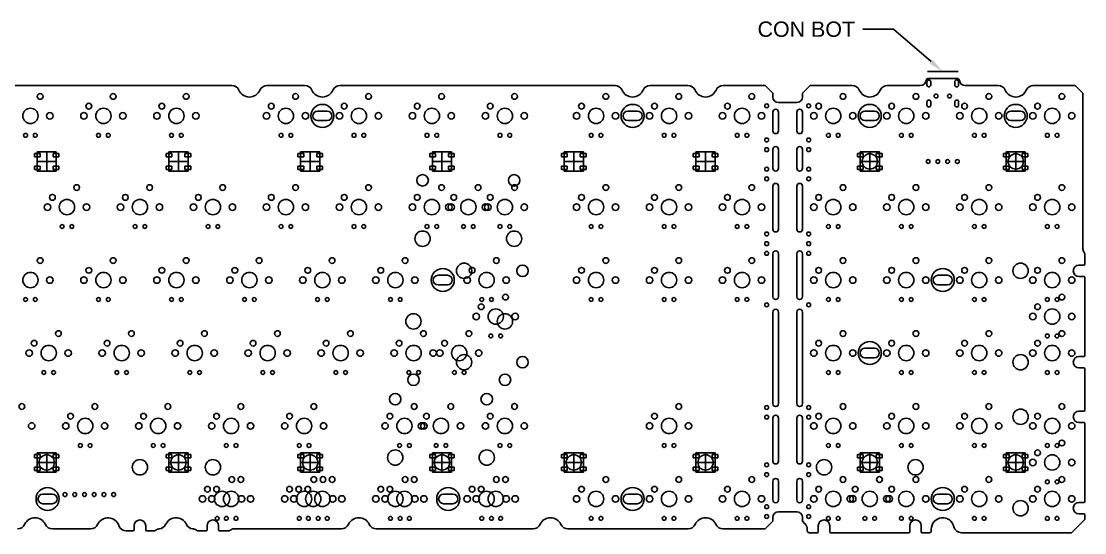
# Model space of a CAD drawing. Header units: millimetres. Extents: x 445 to 1009, y 412 to 714.
# Drawn here: x 731.4 to 1009, y 412.1 to 545.6 of the extents above; entities that cross this region are included whole.
import ezdxf
from ezdxf import colors
from ezdxf.entities.mleader import LeaderData, LeaderLine
from ezdxf.math import Vec2, Vec3

# ---------------------------------------------------------------- set-up
doc = ezdxf.new("R2010")
doc.units = ezdxf.units.MM
doc.layers.add('b87ex', color=220, linetype='Continuous')
doc.styles.get("Standard").update_dxf_attribs({"font": 'arial.ttf'})

msp = doc.modelspace()

# ---------------------------------------------------------------- linework, layer by layer
at = {"layer": 'b87ex', "color": 5}
msp.add_line((967.94, 532.5), (975.94, 532.5), dxfattribs=at)
at = {"layer": 'b87ex'}
for p, q in [((968.07, 530.65), (975.8, 530.65)), ((700.3, 528.85), (786.38, 528.85)), ((795.55, 528.85), (805.43, 528.85)), ((814.6, 528.85), (886.39, 528.85)), ((895.56, 528.85), (905.44, 528.85)), ((914.61, 528.85), (925.58, 528.85)), ((925.58, 528.85), (927.58, 526.85)), ((937.34, 528.85), (935.34, 526.85)), ((937.34, 528.85), (948.31, 528.85)), ((957.47, 528.85), (966.08, 528.85)), ((986.41, 528.85), (977.79, 528.85)), ((1006.54, 528.85), (995.57, 528.85)), ((1006.54, 528.85), (1008.54, 526.85)), ((927.58, 526.85), (927.58, 525.85)), ((935.34, 526.85), (935.34, 525.85)), ((1008.54, 526.85), (1008.54, 486.2)), ((929.07, 524.39), (933.84, 524.39)), ((734.85, 511.12), (734.85, 510.22)), ((734.85, 511.12), (736.35, 511.12)), ((735.55, 511.52), (740.55, 511.52)), ((735.55, 506.52), (735.55, 511.52)), ((736.35, 511.12), (736.35, 510.22)), ((738.05, 511.52), (738.05, 506.52)), ((739.75, 511.12), (739.75, 510.22)), ((739.75, 511.12), (741.25, 511.12)), ((740.55, 511.52), (740.55, 506.52)), ((741.25, 511.12), (741.25, 510.22)), ((769.24, 511.12), (769.24, 510.22)), ((769.24, 511.12), (770.74, 511.12)), ((769.94, 511.52), (774.94, 511.52)), ((769.94, 506.52), (769.94, 511.52)), ((770.74, 511.12), (770.74, 510.22)), ((772.44, 511.52), (772.44, 506.52)), ((774.14, 511.12), (774.14, 510.22)), ((774.14, 511.12), (775.64, 511.12)), ((774.94, 511.52), (774.94, 506.52)), ((775.64, 511.12), (775.64, 510.22)), ((803.64, 511.12), (803.64, 510.22)), ((803.64, 511.12), (805.14, 511.12)), ((804.34, 511.52), (809.34, 511.52)), ((804.34, 506.52), (804.34, 511.52)), ((805.14, 511.12), (805.14, 510.22)), ((806.84, 511.52), (806.84, 506.52)), ((808.54, 511.12), (808.54, 510.22)), ((808.54, 511.12), (810.04, 511.12)), ((809.34, 511.52), (809.34, 506.52)), ((810.04, 511.12), (810.04, 510.22)), ((838.03, 511.12), (838.03, 510.22)), ((838.03, 511.12), (839.53, 511.12)), ((838.73, 511.52), (843.73, 511.52)), ((838.73, 506.52), (838.73, 511.52)), ((839.53, 511.12), (839.53, 510.22)), ((841.23, 511.52), (841.23, 506.52)), ((842.93, 511.12), (842.93, 510.22)), ((842.93, 511.12), (844.43, 511.12)), ((843.73, 511.52), (843.73, 506.52)), ((844.43, 511.12), (844.43, 510.22)), ((872.43, 511.12), (872.43, 510.22)), ((872.43, 511.12), (873.93, 511.12)), ((873.13, 511.52), (878.13, 511.52)), ((873.13, 506.52), (873.13, 511.52)), ((873.93, 511.12), (873.93, 510.22)), ((875.63, 511.52), (875.63, 506.52)), ((877.33, 511.12), (877.33, 510.22)), ((877.33, 511.12), (878.83, 511.12)), ((878.13, 511.52), (878.13, 506.52)), ((878.83, 511.12), (878.83, 510.22)), ((906.83, 511.12), (906.83, 510.22)), ((906.83, 511.12), (908.33, 511.12)), ((907.53, 511.52), (912.53, 511.52)), ((907.53, 506.52), (907.53, 511.52)), ((908.33, 511.12), (908.33, 510.22)), ((910.03, 511.52), (910.03, 506.52)), ((911.73, 511.12), (911.73, 510.22)), ((911.73, 511.12), (913.23, 511.12)), ((912.53, 511.52), (912.53, 506.52)), ((913.23, 511.12), (913.23, 510.22)), ((949.69, 511.12), (949.69, 510.22)), ((949.69, 511.12), (951.19, 511.12)), ((950.39, 511.52), (955.39, 511.52)), ((950.39, 506.52), (950.39, 511.52)), ((951.19, 511.12), (951.19, 510.22)), ((952.89, 511.52), (952.89, 506.52)), ((954.59, 511.12), (954.59, 510.22)), ((954.59, 511.12), (956.09, 511.12)), ((955.39, 511.52), (955.39, 506.52)), ((956.09, 511.12), (956.09, 510.22)), ((987.79, 511.12), (987.79, 510.22)), ((987.79, 511.12), (989.29, 511.12)), ((988.49, 511.52), (993.49, 511.52)), ((988.49, 506.52), (988.49, 511.52)), ((989.29, 511.12), (989.29, 510.22)), ((990.99, 511.52), (990.99, 506.52)), ((992.69, 511.12), (992.69, 510.22)), ((992.69, 511.12), (994.19, 511.12)), ((993.49, 511.52), (993.49, 506.52)), ((994.19, 511.12), (994.19, 510.22)), ((734.85, 510.22), (736.35, 510.22)), ((735.55, 509.02), (740.55, 509.02)), ((739.75, 510.22), (741.25, 510.22)), ((769.24, 510.22), (770.74, 510.22)), ((769.94, 509.02), (774.94, 509.02)), ((774.14, 510.22), (775.64, 510.22)), ((803.64, 510.22), (805.14, 510.22)), ((804.34, 509.02), (809.34, 509.02)), ((808.54, 510.22), (810.04, 510.22)), ((838.03, 510.22), (839.53, 510.22)), ((838.73, 509.02), (843.73, 509.02)), ((842.93, 510.22), (844.43, 510.22)), ((872.43, 510.22), (873.93, 510.22)), ((873.13, 509.02), (878.13, 509.02)), ((877.33, 510.22), (878.83, 510.22)), ((906.83, 510.22), (908.33, 510.22)), ((907.53, 509.02), (912.53, 509.02)), ((911.73, 510.22), (913.23, 510.22)), ((949.69, 510.22), (951.19, 510.22)), ((950.39, 509.02), (955.39, 509.02)), ((954.59, 510.22), (956.09, 510.22)), ((987.79, 510.22), (989.29, 510.22)), ((988.49, 509.02), (993.49, 509.02)), ((992.69, 510.22), (994.19, 510.22)), ((734.85, 507.82), (734.85, 506.92)), ((734.85, 507.82), (736.35, 507.82)), ((734.85, 506.92), (736.35, 506.92)), ((740.55, 506.52), (735.55, 506.52)), ((736.35, 507.82), (736.35, 506.92)), ((739.75, 507.82), (739.75, 506.92)), ((739.75, 507.82), (741.25, 507.82)), ((739.75, 506.92), (741.25, 506.92)), ((741.25, 507.82), (741.25, 506.92)), ((769.24, 507.82), (769.24, 506.92)), ((769.24, 507.82), (770.74, 507.82)), ((769.24, 506.92), (770.74, 506.92)), ((774.94, 506.52), (769.94, 506.52)), ((770.74, 507.82), (770.74, 506.92)), ((774.14, 507.82), (774.14, 506.92)), ((774.14, 507.82), (775.64, 507.82)), ((774.14, 506.92), (775.64, 506.92)), ((775.64, 507.82), (775.64, 506.92)), ((803.64, 507.82), (803.64, 506.92)), ((803.64, 507.82), (805.14, 507.82)), ((803.64, 506.92), (805.14, 506.92)), ((809.34, 506.52), (804.34, 506.52)), ((805.14, 507.82), (805.14, 506.92)), ((808.54, 507.82), (808.54, 506.92)), ((808.54, 507.82), (810.04, 507.82)), ((808.54, 506.92), (810.04, 506.92)), ((810.04, 507.82), (810.04, 506.92)), ((838.03, 507.82), (838.03, 506.92)), ((838.03, 507.82), (839.53, 507.82)), ((838.03, 506.92), (839.53, 506.92)), ((843.73, 506.52), (838.73, 506.52)), ((839.53, 507.82), (839.53, 506.92)), ((842.93, 507.82), (842.93, 506.92)), ((842.93, 507.82), (844.43, 507.82)), ((842.93, 506.92), (844.43, 506.92)), ((844.43, 507.82), (844.43, 506.92)), ((872.43, 507.82), (872.43, 506.92)), ((872.43, 507.82), (873.93, 507.82)), ((872.43, 506.92), (873.93, 506.92)), ((878.13, 506.52), (873.13, 506.52)), ((873.93, 507.82), (873.93, 506.92)), ((877.33, 507.82), (877.33, 506.92)), ((877.33, 507.82), (878.83, 507.82)), ((877.33, 506.92), (878.83, 506.92)), ((878.83, 507.82), (878.83, 506.92)), ((906.83, 507.82), (906.83, 506.92)), ((906.83, 507.82), (908.33, 507.82)), ((906.83, 506.92), (908.33, 506.92)), ((912.53, 506.52), (907.53, 506.52)), ((908.33, 507.82), (908.33, 506.92)), ((911.73, 507.82), (911.73, 506.92)), ((911.73, 507.82), (913.23, 507.82)), ((911.73, 506.92), (913.23, 506.92)), ((913.23, 507.82), (913.23, 506.92)), ((949.69, 507.82), (949.69, 506.92)), ((949.69, 507.82), (951.19, 507.82)), ((949.69, 506.92), (951.19, 506.92)), ((955.39, 506.52), (950.39, 506.52)), ((951.19, 507.82), (951.19, 506.92)), ((954.59, 507.82), (954.59, 506.92)), ((954.59, 507.82), (956.09, 507.82)), ((954.59, 506.92), (956.09, 506.92)), ((956.09, 507.82), (956.09, 506.92)), ((987.79, 507.82), (987.79, 506.92)), ((987.79, 507.82), (989.29, 507.82)), ((987.79, 506.92), (989.29, 506.92)), ((993.49, 506.52), (988.49, 506.52)), ((989.29, 507.82), (989.29, 506.92)), ((992.69, 507.82), (992.69, 506.92)), ((992.69, 507.82), (994.19, 507.82)), ((992.69, 506.92), (994.19, 506.92)), ((994.19, 507.82), (994.19, 506.92)), ((1009, 482.17), (1009, 484.92)), ((1007.5, 481.97), (1008.8, 481.97)), ((1007.5, 478.97), (1008.8, 478.97)), ((1009, 458.3), (1009, 478.77)), ((1007.5, 458.1), (1008.8, 458.1)), ((1007.5, 455.1), (1008.8, 455.1)), ((1009, 444.07), (1009, 454.9)), ((1007.5, 443.87), (1008.8, 443.87)), ((1007.5, 440.87), (1008.8, 440.87)), ((1009, 420.2), (1009, 440.67)), ((734.85, 432.54), (734.85, 431.64)), ((734.85, 432.54), (736.35, 432.54)), ((734.85, 431.64), (736.35, 431.64)), ((735.55, 432.94), (740.55, 432.94)), ((735.55, 427.94), (735.55, 432.94)), ((735.55, 430.44), (740.55, 430.44)), ((736.35, 432.54), (736.35, 431.64)), ((738.05, 432.94), (738.05, 427.94)), ((739.75, 432.54), (739.75, 431.64)), ((739.75, 432.54), (741.25, 432.54)), ((739.75, 431.64), (741.25, 431.64)), ((740.55, 432.94), (740.55, 427.94)), ((741.25, 432.54), (741.25, 431.64)), ((769.24, 432.54), (769.24, 431.64)), ((769.24, 432.54), (770.74, 432.54)), ((769.24, 431.64), (770.74, 431.64)), ((769.94, 432.94), (774.94, 432.94)), ((769.94, 427.94), (769.94, 432.94)), ((769.94, 430.44), (774.94, 430.44)), ((770.74, 432.54), (770.74, 431.64)), ((772.44, 432.94), (772.44, 427.94)), ((774.14, 432.54), (774.14, 431.64)), ((774.14, 432.54), (775.64, 432.54)), ((774.14, 431.64), (775.64, 431.64)), ((774.94, 432.94), (774.94, 427.94)), ((775.64, 432.54), (775.64, 431.64)), ((803.64, 432.54), (803.64, 431.64)), ((803.64, 432.54), (805.14, 432.54)), ((803.64, 431.64), (805.14, 431.64)), ((804.34, 432.94), (809.34, 432.94)), ((804.34, 427.94), (804.34, 432.94)), ((804.34, 430.44), (809.34, 430.44)), ((805.14, 432.54), (805.14, 431.64)), ((806.84, 432.94), (806.84, 427.94)), ((808.54, 432.54), (808.54, 431.64)), ((808.54, 432.54), (810.04, 432.54)), ((808.54, 431.64), (810.04, 431.64)), ((809.34, 432.94), (809.34, 427.94)), ((810.04, 432.54), (810.04, 431.64)), ((838.03, 432.54), (838.03, 431.64)), ((838.03, 432.54), (839.53, 432.54)), ((838.03, 431.64), (839.53, 431.64)), ((838.73, 432.94), (843.73, 432.94)), ((838.73, 427.94), (838.73, 432.94)), ((838.73, 430.44), (843.73, 430.44)), ((839.53, 432.54), (839.53, 431.64)), ((841.23, 432.94), (841.23, 427.94)), ((842.93, 432.54), (842.93, 431.64)), ((842.93, 432.54), (844.43, 432.54)), ((842.93, 431.64), (844.43, 431.64)), ((843.73, 432.94), (843.73, 427.94)), ((844.43, 432.54), (844.43, 431.64)), ((872.43, 432.54), (872.43, 431.64)), ((872.43, 432.54), (873.93, 432.54)), ((872.43, 431.64), (873.93, 431.64)), ((873.13, 432.94), (878.13, 432.94)), ((873.13, 427.94), (873.13, 432.94)), ((873.13, 430.44), (878.13, 430.44)), ((873.93, 432.54), (873.93, 431.64)), ((875.63, 432.94), (875.63, 427.94)), ((877.33, 432.54), (877.33, 431.64)), ((877.33, 432.54), (878.83, 432.54)), ((877.33, 431.64), (878.83, 431.64)), ((878.13, 432.94), (878.13, 427.94)), ((878.83, 432.54), (878.83, 431.64)), ((906.83, 432.54), (906.83, 431.64)), ((906.83, 432.54), (908.33, 432.54)), ((906.83, 431.64), (908.33, 431.64)), ((907.53, 432.94), (912.53, 432.94)), ((907.53, 427.94), (907.53, 432.94)), ((907.53, 430.44), (912.53, 430.44)), ((908.33, 432.54), (908.33, 431.64)), ((910.03, 432.94), (910.03, 427.94)), ((911.73, 432.54), (911.73, 431.64)), ((911.73, 432.54), (913.23, 432.54)), ((911.73, 431.64), (913.23, 431.64)), ((912.53, 432.94), (912.53, 427.94)), ((913.23, 432.54), (913.23, 431.64)), ((949.69, 432.54), (949.69, 431.64)), ((949.69, 432.54), (951.19, 432.54)), ((949.69, 431.64), (951.19, 431.64)), ((950.39, 432.94), (955.39, 432.94)), ((950.39, 427.94), (950.39, 432.94)), ((950.39, 430.44), (955.39, 430.44)), ((951.19, 432.54), (951.19, 431.64)), ((952.89, 432.94), (952.89, 427.94)), ((954.59, 432.54), (954.59, 431.64)), ((954.59, 432.54), (956.09, 432.54)), ((954.59, 431.64), (956.09, 431.64)), ((955.39, 432.94), (955.39, 427.94)), ((956.09, 432.54), (956.09, 431.64)), ((987.79, 432.54), (987.79, 431.64)), ((987.79, 432.54), (989.29, 432.54)), ((987.79, 431.64), (989.29, 431.64)), ((988.49, 432.94), (993.49, 432.94)), ((988.49, 427.94), (988.49, 432.94)), ((988.49, 430.44), (993.49, 430.44)), ((989.29, 432.54), (989.29, 431.64)), ((990.99, 432.94), (990.99, 427.94)), ((992.69, 432.54), (992.69, 431.64)), ((992.69, 432.54), (994.19, 432.54)), ((992.69, 431.64), (994.19, 431.64)), ((993.49, 432.94), (993.49, 427.94)), ((994.19, 432.54), (994.19, 431.64)), ((734.85, 429.24), (734.85, 428.34)), ((734.85, 429.24), (736.35, 429.24)), ((734.85, 428.34), (736.35, 428.34)), ((740.55, 427.94), (735.55, 427.94)), ((736.35, 429.24), (736.35, 428.34)), ((739.75, 429.24), (739.75, 428.34)), ((739.75, 429.24), (741.25, 429.24)), ((739.75, 428.34), (741.25, 428.34)), ((741.25, 429.24), (741.25, 428.34)), ((769.24, 429.24), (769.24, 428.34)), ((769.24, 429.24), (770.74, 429.24)), ((769.24, 428.34), (770.74, 428.34)), ((774.94, 427.94), (769.94, 427.94)), ((770.74, 429.24), (770.74, 428.34)), ((774.14, 429.24), (774.14, 428.34)), ((774.14, 429.24), (775.64, 429.24)), ((774.14, 428.34), (775.64, 428.34)), ((775.64, 429.24), (775.64, 428.34)), ((803.64, 429.24), (803.64, 428.34)), ((803.64, 429.24), (805.14, 429.24)), ((803.64, 428.34), (805.14, 428.34)), ((809.34, 427.94), (804.34, 427.94)), ((805.14, 429.24), (805.14, 428.34)), ((808.54, 429.24), (808.54, 428.34)), ((808.54, 429.24), (810.04, 429.24)), ((808.54, 428.34), (810.04, 428.34)), ((810.04, 429.24), (810.04, 428.34)), ((838.03, 429.24), (838.03, 428.34)), ((838.03, 429.24), (839.53, 429.24)), ((838.03, 428.34), (839.53, 428.34)), ((843.73, 427.94), (838.73, 427.94)), ((839.53, 429.24), (839.53, 428.34)), ((842.93, 429.24), (842.93, 428.34)), ((842.93, 429.24), (844.43, 429.24)), ((842.93, 428.34), (844.43, 428.34)), ((844.43, 429.24), (844.43, 428.34)), ((872.43, 429.24), (872.43, 428.34)), ((872.43, 429.24), (873.93, 429.24)), ((872.43, 428.34), (873.93, 428.34)), ((878.13, 427.94), (873.13, 427.94)), ((873.93, 429.24), (873.93, 428.34)), ((877.33, 429.24), (877.33, 428.34)), ((877.33, 429.24), (878.83, 429.24)), ((877.33, 428.34), (878.83, 428.34)), ((878.83, 429.24), (878.83, 428.34)), ((906.83, 429.24), (906.83, 428.34)), ((906.83, 429.24), (908.33, 429.24)), ((906.83, 428.34), (908.33, 428.34)), ((912.53, 427.94), (907.53, 427.94)), ((908.33, 429.24), (908.33, 428.34)), ((911.73, 429.24), (911.73, 428.34)), ((911.73, 429.24), (913.23, 429.24)), ((911.73, 428.34), (913.23, 428.34)), ((913.23, 429.24), (913.23, 428.34)), ((949.69, 429.24), (949.69, 428.34)), ((949.69, 429.24), (951.19, 429.24)), ((949.69, 428.34), (951.19, 428.34)), ((955.39, 427.94), (950.39, 427.94)), ((951.19, 429.24), (951.19, 428.34)), ((954.59, 429.24), (954.59, 428.34)), ((954.59, 429.24), (956.09, 429.24)), ((954.59, 428.34), (956.09, 428.34)), ((956.09, 429.24), (956.09, 428.34)), ((987.79, 429.24), (987.79, 428.34)), ((987.79, 429.24), (989.29, 429.24)), ((987.79, 428.34), (989.29, 428.34)), ((993.49, 427.94), (988.49, 427.94)), ((989.29, 429.24), (989.29, 428.34)), ((992.69, 429.24), (992.69, 428.34)), ((992.69, 429.24), (994.19, 429.24)), ((992.69, 428.34), (994.19, 428.34)), ((994.19, 429.24), (994.19, 428.34)), ((1007.5, 420), (1008.8, 420)), ((929.07, 417.55), (933.84, 417.55)), ((1007.5, 417), (1008.8, 417)), ((1009, 415.55), (1009, 416.8)), ((760.89, 413.93), (760.89, 412.79)), ((763.89, 413.93), (763.89, 412.79)), ((779.94, 413.93), (779.94, 412.79)), ((782.94, 413.93), (782.94, 412.79)), ((927.58, 415.09), (925.58, 413.09)), ((927.58, 416.09), (927.58, 415.09)), ((935.34, 416.09), (935.34, 415.09)), ((935.34, 415.09), (935.98, 414.44)), ((939.45, 413.93), (939.45, 412.29)), ((942.45, 413.93), (942.45, 412.29)), ((963.33, 413.93), (963.33, 412.29)), ((966.33, 413.93), (966.33, 412.29)), ((1009, 415.55), (1005.54, 412.09)), ((739.54, 413.09), (749.52, 413.09)), ((758.79, 412.59), (760.69, 412.59)), ((764.09, 412.59), (766.16, 412.59)), ((777.48, 412.59), (779.74, 412.59)), ((783.14, 412.59), (785.61, 412.59)), ((786.94, 413.09), (815, 413.09)), ((824.08, 413.09), (865.01, 413.09)), ((874.08, 413.09), (905.49, 413.09)), ((914.56, 413.09), (925.58, 413.09)), ((936.57, 412.59), (936.57, 413.03)), ((937.07, 412.09), (939.25, 412.09)), ((942.65, 412.09), (963.13, 412.09)), ((966.53, 412.09), (968.44, 412.09)), ((968.94, 412.99), (968.94, 412.59)), ((976.82, 412.09), (1005.54, 412.09))]:
    msp.add_line(p, q, dxfattribs=at)
at = {"layer": 'b87ex', "color": 2}
for p, q in [((967.79, 529.8), (967.79, 529)), ((968.79, 529.8), (968.79, 529)), ((975.09, 529.8), (975.09, 529)), ((976.09, 529.8), (976.09, 529)), ((927.58, 517.04), (927.58, 521.89)), ((929.08, 521.89), (929.08, 517.04)), ((933.84, 521.89), (933.84, 517.04)), ((935.34, 517.04), (935.34, 521.89)), ((967.79, 524.55), (967.79, 523.75)), ((968.79, 524.55), (968.79, 523.75)), ((975.09, 524.55), (975.09, 523.75)), ((976.09, 524.55), (976.09, 523.75)), ((927.58, 507.28), (927.58, 512.14)), ((929.08, 512.14), (929.08, 507.28)), ((933.84, 512.14), (933.84, 507.28)), ((935.34, 507.28), (935.34, 512.14)), ((927.58, 491.36), (927.58, 502.56)), ((929.08, 502.56), (929.08, 491.36)), ((933.84, 502.56), (933.84, 491.36)), ((935.34, 491.36), (935.34, 502.56)), ((927.58, 473.73), (927.58, 484.93)), ((929.08, 484.93), (929.08, 473.73)), ((933.84, 484.93), (933.84, 473.73)), ((935.34, 473.73), (935.34, 484.93)), ((927.58, 445.79), (927.58, 469.69)), ((929.08, 469.69), (929.08, 445.79)), ((933.84, 469.69), (933.84, 445.79)), ((935.34, 445.79), (935.34, 469.69)), ((927.58, 430.81), (927.58, 442.01)), ((929.08, 442.01), (929.08, 430.81)), ((933.84, 442.01), (933.84, 430.81)), ((935.34, 430.81), (935.34, 442.01)), ((927.58, 420.65), (927.58, 425.5)), ((929.08, 425.5), (929.08, 420.65)), ((933.84, 425.5), (933.84, 420.65)), ((935.34, 420.65), (935.34, 425.5))]:
    msp.add_line(p, q, dxfattribs=at)
at = {"layer": 'b87ex', "color": 3}
for p, q in [((808.76, 522.17), (811.26, 522.17)), ((889.72, 522.17), (892.23, 522.17)), ((951.64, 522.17), (954.14, 522.17)), ((989.74, 522.17), (992.24, 522.17)), ((811.26, 519.68), (808.76, 519.68)), ((892.23, 519.68), (889.72, 519.68)), ((954.14, 519.68), (951.64, 519.68)), ((992.24, 519.68), (989.74, 519.68)), ((840.19, 479.31), (842.69, 479.31)), ((970.69, 479.31), (973.19, 479.31)), ((842.69, 476.82), (840.19, 476.82)), ((973.19, 476.82), (970.69, 476.82)), ((951.64, 460.26), (954.14, 460.26)), ((954.14, 457.77), (951.64, 457.77)), ((737.02, 422.16), (739.52, 422.16)), ((841.6, 422.16), (844.1, 422.16)), ((889.72, 422.16), (892.23, 422.16)), ((970.69, 422.16), (973.19, 422.16)), ((739.52, 419.67), (737.02, 419.67)), ((844.1, 419.67), (841.6, 419.67)), ((892.23, 419.67), (889.72, 419.67)), ((973.19, 419.67), (970.69, 419.67))]:
    msp.add_line(p, q, dxfattribs=at)
at = {"layer": 'b87ex'}
for centre, radius in [((736.35, 526), 0.75), ((755.4, 526), 0.75), ((774.45, 526), 0.75), ((803.03, 526), 0.75), ((822.08, 526), 0.75), ((841.13, 526), 0.75), ((860.18, 526), 0.75), ((883.99, 526), 0.75), ((903.04, 526), 0.75), ((922.09, 526), 0.75), ((945.9, 526), 0.75), ((964.95, 526), 0.75), ((984, 526), 0.75), ((1003.05, 526), 0.75), ((733.81, 520.92), 2), ((749.05, 523.46), 0.75), ((752.86, 520.92), 2), ((768.1, 523.46), 0.75), ((771.91, 520.92), 2), ((796.68, 523.46), 0.75), ((800.49, 520.92), 2), ((815.73, 523.46), 0.75), ((819.54, 520.92), 2), ((834.78, 523.46), 0.75), ((838.59, 520.92), 2), ((853.83, 523.46), 0.75), ((857.64, 520.92), 2), ((877.64, 523.46), 0.75), ((881.45, 520.92), 2), ((896.69, 523.46), 0.75), ((900.5, 520.92), 2), ((915.74, 523.46), 0.75), ((919.55, 520.92), 2), ((939.55, 523.46), 0.75), ((943.36, 520.92), 2), ((958.6, 523.46), 0.75), ((962.41, 520.92), 2), ((977.65, 523.46), 0.75), ((981.46, 520.92), 2), ((996.7, 523.46), 0.75), ((1000.51, 520.92), 2), ((738.89, 520.92), 0.85), ((747.78, 520.92), 0.85), ((757.94, 520.92), 0.85), ((766.83, 520.92), 0.85), ((776.99, 520.92), 0.85), ((795.41, 520.92), 0.85), ((805.57, 520.92), 0.85), ((814.46, 520.92), 0.85), ((824.62, 520.92), 0.85), ((833.51, 520.92), 0.85), ((843.67, 520.92), 0.85), ((852.56, 520.92), 0.85), ((862.72, 520.92), 0.85), ((876.37, 520.92), 0.85), ((886.53, 520.92), 0.85), ((895.42, 520.92), 0.85), ((905.58, 520.92), 0.85), ((914.47, 520.92), 0.85), ((924.63, 520.92), 0.85), ((938.28, 520.92), 0.85), ((948.44, 520.92), 0.85), ((957.33, 520.92), 0.85), ((967.49, 520.92), 0.85), ((976.38, 520.92), 0.85), ((986.54, 520.92), 0.85), ((995.43, 520.92), 0.85), ((1005.59, 520.92), 0.85), ((732.54, 515.84), 0.5), ((735.08, 515.84), 0.5), ((751.59, 515.84), 0.5), ((754.13, 515.84), 0.5), ((770.64, 515.84), 0.5), ((773.18, 515.84), 0.5), ((799.22, 515.84), 0.5), ((801.76, 515.84), 0.5), ((818.27, 515.84), 0.5), ((820.81, 515.84), 0.5), ((837.32, 515.84), 0.5), ((839.86, 515.84), 0.5), ((856.37, 515.84), 0.5), ((858.91, 515.84), 0.5), ((880.18, 515.84), 0.5), ((882.72, 515.84), 0.5), ((899.23, 515.84), 0.5), ((901.77, 515.84), 0.5), ((918.28, 515.84), 0.5), ((920.82, 515.84), 0.5), ((942.09, 515.84), 0.5), ((944.63, 515.84), 0.5), ((961.14, 515.84), 0.5), ((963.68, 515.84), 0.5), ((980.19, 515.84), 0.5), ((982.73, 515.84), 0.5), ((999.24, 515.84), 0.5), ((1001.78, 515.84), 0.5), ((952.89, 509.02), 2), ((990.99, 509.02), 2), ((836.17, 504.1), 1.5), ((860.05, 504.1), 1.5), ((745.88, 502.19), 0.75), ((764.93, 502.19), 0.75), ((783.98, 502.19), 0.75), ((803.03, 502.19), 0.75), ((822.08, 502.19), 0.75), ((841.13, 502.19), 0.75), ((850.65, 502.19), 0.75), ((860.18, 502.19), 0.75), ((883.99, 502.19), 0.75), ((903.04, 502.19), 0.75), ((922.09, 502.19), 0.75), ((945.9, 502.19), 0.75), ((964.95, 502.19), 0.75), ((984, 502.19), 0.75), ((1003.05, 502.19), 0.75), ((739.53, 499.65), 0.75), ((758.58, 499.65), 0.75), ((777.63, 499.65), 0.75), ((796.68, 499.65), 0.75), ((815.73, 499.65), 0.75), ((834.78, 499.65), 0.75), ((844.3, 499.65), 0.75), ((853.83, 499.65), 0.75), ((877.64, 499.65), 0.75), ((896.69, 499.65), 0.75), ((915.74, 499.65), 0.75), ((939.55, 499.65), 0.75), ((958.6, 499.65), 0.75), ((977.65, 499.65), 0.75), ((996.7, 499.65), 0.75), ((738.26, 497.11), 0.85), ((743.34, 497.11), 2), ((748.42, 497.11), 0.85), ((757.31, 497.11), 0.85), ((762.39, 497.11), 2), ((767.47, 497.11), 0.85), ((776.36, 497.11), 0.85), ((781.44, 497.11), 2), ((786.52, 497.11), 0.85), ((795.41, 497.11), 0.85), ((800.49, 497.11), 2), ((805.57, 497.11), 0.85), ((814.46, 497.11), 0.85), ((819.54, 497.11), 2), ((824.62, 497.11), 0.85), ((833.51, 497.11), 0.85), ((838.59, 497.11), 2), ((843.03, 497.11), 0.85), ((843.67, 497.11), 0.85), ((848.11, 497.11), 2), ((852.56, 497.11), 0.85), ((853.19, 497.11), 0.85), ((857.64, 497.11), 2), ((862.72, 497.11), 0.85), ((876.37, 497.11), 0.85), ((881.45, 497.11), 2), ((886.53, 497.11), 0.85), ((895.42, 497.11), 0.85), ((900.5, 497.11), 2), ((905.58, 497.11), 0.85), ((914.47, 497.11), 0.85), ((919.55, 497.11), 2), ((924.63, 497.11), 0.85), ((938.28, 497.11), 0.85), ((943.36, 497.11), 2), ((948.44, 497.11), 0.85), ((957.33, 497.11), 0.85), ((962.41, 497.11), 2), ((967.49, 497.11), 0.85), ((976.38, 497.11), 0.85), ((981.46, 497.11), 2), ((986.54, 497.11), 0.85), ((995.43, 497.11), 0.85), ((1000.51, 497.11), 2), ((1005.59, 497.11), 0.85), ((742.07, 492.03), 0.5), ((744.61, 492.03), 0.5), ((761.12, 492.03), 0.5), ((763.66, 492.03), 0.5), ((780.17, 492.03), 0.5), ((782.71, 492.03), 0.5), ((799.22, 492.03), 0.5), ((801.76, 492.03), 0.5), ((818.27, 492.03), 0.5), ((820.81, 492.03), 0.5), ((837.32, 492.03), 0.5), ((839.86, 492.03), 0.5), ((846.84, 492.03), 0.5), ((849.38, 492.03), 0.5), ((856.37, 492.03), 0.5), ((858.91, 492.03), 0.5), ((880.18, 492.03), 0.5), ((882.72, 492.03), 0.5), ((899.23, 492.03), 0.5), ((901.77, 492.03), 0.5), ((918.28, 492.03), 0.5), ((920.82, 492.03), 0.5), ((942.09, 492.03), 0.5), ((944.63, 492.03), 0.5), ((961.14, 492.03), 0.5), ((963.68, 492.03), 0.5), ((980.19, 492.03), 0.5), ((982.73, 492.03), 0.5), ((999.24, 492.03), 0.5), ((1001.78, 492.03), 0.5), ((836.17, 488.86), 2), ((860.05, 488.86), 2), ((736.35, 483.14), 0.75), ((755.4, 483.14), 0.75), ((774.45, 483.14), 0.75), ((793.5, 483.14), 0.75), ((812.55, 483.14), 0.75), ((831.6, 483.14), 0.75), ((855.42, 483.14), 0.75), ((883.99, 483.14), 0.75), ((903.04, 483.14), 0.75), ((922.09, 483.14), 0.75), ((945.9, 483.14), 0.75), ((964.95, 483.14), 0.75), ((984, 483.14), 0.75), ((1003.05, 483.14), 0.75), ((749.05, 480.6), 0.75), ((768.1, 480.6), 0.75), ((787.15, 480.6), 0.75), ((806.2, 480.6), 0.75), ((825.25, 480.6), 0.75), ((847, 480.47), 2), ((849.07, 480.6), 0.75), ((862.24, 480.47), 1.5), ((877.64, 480.6), 0.75), ((896.69, 480.6), 0.75), ((915.74, 480.6), 0.75), ((939.55, 480.6), 0.75), ((958.6, 480.6), 0.75), ((977.65, 480.6), 0.75), ((992.26, 480.47), 2), ((996.7, 480.6), 0.75), ((733.81, 478.06), 2), ((738.89, 478.06), 0.85), ((747.78, 478.06), 0.85), ((752.86, 478.06), 2), ((757.94, 478.06), 0.85), ((766.83, 478.06), 0.85), ((771.91, 478.06), 2), ((776.99, 478.06), 0.85), ((785.88, 478.06), 0.85), ((790.96, 478.06), 2), ((796.04, 478.06), 0.85), ((804.93, 478.06), 0.85), ((810.01, 478.06), 2), ((815.09, 478.06), 0.85), ((823.98, 478.06), 0.85), ((829.06, 478.06), 2), ((834.14, 478.06), 0.85), ((847.8, 478.06), 0.85), ((852.88, 478.06), 2), ((857.96, 478.06), 0.85), ((876.37, 478.06), 0.85), ((881.45, 478.06), 2), ((886.53, 478.06), 0.85), ((895.42, 478.06), 0.85), ((900.5, 478.06), 2), ((905.58, 478.06), 0.85), ((914.47, 478.06), 0.85), ((919.55, 478.06), 2), ((924.63, 478.06), 0.85), ((938.28, 478.06), 0.85), ((943.36, 478.06), 2), ((948.44, 478.06), 0.85), ((957.33, 478.06), 0.85), ((962.41, 478.06), 2), ((967.49, 478.06), 0.85), ((976.38, 478.06), 0.85), ((981.46, 478.06), 2), ((986.54, 478.06), 0.85), ((995.43, 478.06), 0.85), ((1000.51, 478.06), 2), ((1005.59, 478.06), 0.85), ((732.54, 472.98), 0.5), ((735.08, 472.98), 0.5), ((751.59, 472.98), 0.5), ((754.13, 472.98), 0.5), ((770.64, 472.98), 0.5), ((773.18, 472.98), 0.5), ((789.69, 472.98), 0.5), ((792.23, 472.98), 0.5), ((808.74, 472.98), 0.5), ((811.28, 472.98), 0.5), ((827.79, 472.98), 0.5), ((830.33, 472.98), 0.5), ((851.61, 472.98), 0.5), ((854.15, 472.98), 0.5), ((857.8, 473.62), 0.75), ((880.18, 472.98), 0.5), ((882.72, 472.98), 0.5), ((899.23, 472.98), 0.5), ((901.77, 472.98), 0.5), ((918.28, 472.98), 0.5), ((920.82, 472.98), 0.5), ((942.09, 472.98), 0.5), ((944.63, 472.98), 0.5), ((961.14, 472.98), 0.5), ((963.68, 472.98), 0.5), ((980.19, 472.98), 0.5), ((982.73, 472.98), 0.5), ((999.24, 472.98), 0.5), ((1001.78, 472.98), 0.5), ((1003.05, 473.62), 0.75), ((833.79, 467.27), 2), ((850.18, 468.54), 0.85), ((851.45, 471.08), 0.75), ((855.26, 468.54), 2), ((857.67, 467.27), 2), ((860.34, 468.54), 0.85), ((995.43, 468.54), 0.85), ((996.7, 471.08), 0.75), ((1005.59, 468.54), 0.85), ((741.12, 464.09), 0.75), ((760.17, 464.09), 0.75), ((779.22, 464.09), 0.75), ((798.27, 464.09), 0.75), ((817.32, 464.09), 0.75), ((836.37, 464.09), 0.75), ((848.27, 464.09), 0.75), ((853.99, 463.46), 0.5), ((856.53, 463.46), 0.5), ((945.9, 464.09), 0.75), ((964.95, 464.09), 0.75), ((984, 464.09), 0.75), ((999.24, 463.46), 0.5), ((1001.78, 463.46), 0.5), ((1003.05, 464.09), 0.75), ((734.77, 461.55), 0.75), ((738.58, 459.01), 2), ((753.82, 461.55), 0.75), ((757.63, 459.01), 2), ((772.87, 461.55), 0.75), ((776.68, 459.01), 2), ((791.92, 461.55), 0.75), ((795.73, 459.01), 2), ((810.97, 461.55), 0.75), ((814.78, 459.01), 2), ((830.02, 461.55), 0.75), ((833.83, 459.01), 2), ((841.92, 461.55), 0.75), ((845.73, 459.01), 2), ((939.55, 461.55), 0.75), ((943.36, 459.01), 2), ((958.6, 461.55), 0.75), ((962.41, 459.01), 2), ((977.65, 461.55), 0.75), ((981.46, 459.01), 2), ((996.7, 461.55), 0.75), ((733.5, 459.01), 0.85), ((743.66, 459.01), 0.85), ((752.55, 459.01), 0.85), ((762.71, 459.01), 0.85), ((771.6, 459.01), 0.85), ((781.76, 459.01), 0.85), ((790.65, 459.01), 0.85), ((800.81, 459.01), 0.85), ((809.7, 459.01), 0.85), ((819.86, 459.01), 0.85), ((828.75, 459.01), 0.85), ((838.91, 459.01), 0.85), ((840.65, 459.01), 0.85), ((847, 456.6), 2), ((850.81, 459.01), 0.85), ((862.24, 456.6), 1.5), ((938.28, 459.01), 0.85), ((948.44, 459.01), 0.85), ((957.33, 459.01), 0.85), ((967.49, 459.01), 0.85), ((976.38, 459.01), 0.85), ((986.54, 459.01), 0.85), ((992.26, 456.6), 2), ((995.43, 459.01), 0.85), ((1005.59, 459.01), 0.85), ((737.31, 453.93), 0.5), ((739.85, 453.93), 0.5), ((756.36, 453.93), 0.5), ((758.9, 453.93), 0.5), ((775.41, 453.93), 0.5), ((777.95, 453.93), 0.5), ((794.46, 453.93), 0.5), ((797, 453.93), 0.5), ((813.51, 453.93), 0.5), ((816.05, 453.93), 0.5), ((832.56, 453.93), 0.5), ((833.79, 452.03), 1.5), ((835.1, 453.93), 0.5), ((844.46, 453.93), 0.5), ((847, 453.93), 0.5), ((857.67, 452.03), 1.5), ((942.09, 453.93), 0.5), ((944.63, 453.93), 0.5), ((961.14, 453.93), 0.5), ((963.68, 453.93), 0.5), ((980.19, 453.93), 0.5), ((982.73, 453.93), 0.5), ((999.24, 453.93), 0.5), ((1001.78, 453.93), 0.5), ((829.03, 446.95), 1.5), ((852.91, 446.95), 1.5), ((731.59, 445.04), 0.75), ((750.64, 445.04), 0.75), ((769.69, 445.04), 0.75), ((788.74, 445.04), 0.75), ((807.79, 445.04), 0.75), ((833.98, 445.04), 0.75), ((843.51, 445.04), 0.75), ((860.18, 445.04), 0.75), ((903.04, 445.04), 0.75), ((945.9, 445.04), 0.75), ((964.95, 445.04), 0.75), ((984, 445.04), 0.75), ((992.26, 442.37), 2), ((1003.05, 445.04), 0.75), ((744.29, 442.5), 0.75), ((748.1, 439.96), 2), ((763.34, 442.5), 0.75), ((767.15, 439.96), 2), ((782.39, 442.5), 0.75), ((786.2, 439.96), 2), ((801.44, 442.5), 0.75), ((805.25, 439.96), 2), ((827.63, 442.5), 0.75), ((837.16, 442.5), 0.75), ((853.83, 442.5), 0.75), ((857.64, 439.96), 2), ((896.69, 442.5), 0.75), ((900.5, 439.96), 2), ((939.55, 442.5), 0.75), ((943.36, 439.96), 2), ((958.6, 442.5), 0.75), ((962.41, 439.96), 2), ((977.65, 442.5), 0.75), ((981.46, 439.96), 2), ((996.7, 442.5), 0.75), ((1000.51, 439.96), 2), ((734.13, 439.96), 0.85), ((743.02, 439.96), 0.85), ((753.18, 439.96), 0.85), ((762.07, 439.96), 0.85), ((772.23, 439.96), 0.85), ((781.12, 439.96), 0.85), ((791.28, 439.96), 0.85), ((800.17, 439.96), 0.85), ((810.33, 439.96), 0.85), ((826.36, 439.96), 0.85), ((835.89, 439.96), 0.85), ((836.52, 439.96), 0.85), ((846.05, 439.96), 0.85), ((852.56, 439.96), 0.85), ((862.72, 439.96), 0.85), ((895.42, 439.96), 0.85), ((905.58, 439.96), 0.85), ((938.28, 439.96), 0.85), ((948.44, 439.96), 0.85), ((957.33, 439.96), 0.85), ((967.49, 439.96), 0.85), ((976.38, 439.96), 0.85), ((986.54, 439.96), 0.85), ((995.43, 439.96), 0.85), ((1005.59, 439.96), 0.85), ((1003.05, 435.52), 0.75), ((746.83, 434.88), 0.5), ((749.37, 434.88), 0.5), ((765.88, 434.88), 0.5), ((768.42, 434.88), 0.5), ((784.93, 434.88), 0.5), ((787.47, 434.88), 0.5), ((803.98, 434.88), 0.5), ((806.52, 434.88), 0.5), ((829.03, 431.71), 2), ((830.17, 434.88), 0.5), ((832.71, 434.88), 0.5), ((839.7, 434.88), 0.5), ((842.24, 434.88), 0.5), ((852.91, 431.71), 2), ((856.37, 434.88), 0.5), ((858.91, 434.88), 0.5), ((899.23, 434.88), 0.5), ((901.77, 434.88), 0.5), ((942.09, 434.88), 0.5), ((944.63, 434.88), 0.5), ((961.14, 434.88), 0.5), ((963.68, 434.88), 0.5), ((980.19, 434.88), 0.5), ((982.73, 434.88), 0.5), ((996.7, 432.98), 0.75), ((999.24, 434.88), 0.5), ((1001.78, 434.88), 0.5), ((738.05, 430.44), 2), ((762.39, 429.17), 2), ((772.44, 430.44), 2), ((781.44, 429.17), 2), ((806.84, 430.44), 2), ((841.23, 430.44), 2), ((875.63, 430.44), 2), ((910.03, 430.44), 2), ((940.95, 429.17), 2), ((952.89, 430.44), 2), ((964.83, 429.17), 2), ((990.99, 430.44), 2), ((995.43, 430.44), 0.85), ((1005.59, 430.44), 0.85), ((786.36, 425.99), 0.75), ((788.74, 425.99), 0.75), ((807.79, 425.99), 0.75), ((810.17, 425.99), 0.75), ((812.55, 425.99), 0.75), ((831.6, 425.99), 0.75), ((833.98, 425.99), 0.75), ((855.42, 425.99), 0.75), ((857.8, 425.99), 0.75), ((883.99, 425.99), 0.75), ((903.04, 425.99), 0.75), ((922.09, 425.99), 0.75), ((945.9, 425.99), 0.75), ((955.43, 425.99), 0.75), ((964.95, 425.99), 0.75), ((984, 425.99), 0.75), ((999.24, 425.36), 0.5), ((1001.78, 425.36), 0.5), ((1003.05, 425.99), 0.75), ((780.01, 423.45), 0.75), ((782.39, 423.45), 0.75), ((783.82, 420.91), 2), ((786.2, 420.91), 2), ((801.44, 423.45), 0.75), ((803.82, 423.45), 0.75), ((805.25, 420.91), 2), ((806.2, 423.45), 0.75), ((807.63, 420.91), 2), ((810.01, 420.91), 2), ((825.25, 423.45), 0.75), ((827.63, 423.45), 0.75), ((829.06, 420.91), 2), ((831.44, 420.91), 2), ((849.07, 423.45), 0.75), ((851.45, 423.45), 0.75), ((852.88, 420.91), 2), ((855.26, 420.91), 2), ((877.64, 423.45), 0.75), ((896.69, 423.45), 0.75), ((900.5, 420.91), 2), ((915.74, 423.45), 0.75), ((919.55, 420.91), 2), ((939.55, 423.45), 0.75), ((949.08, 423.45), 0.75), ((958.6, 423.45), 0.75), ((962.41, 420.91), 2), ((977.65, 423.45), 0.75), ((981.46, 420.91), 2), ((996.7, 423.45), 0.75), ((778.74, 420.91), 0.85), ((781.12, 420.91), 0.85), ((788.9, 420.91), 0.85), ((791.28, 420.91), 0.85), ((800.17, 420.91), 0.85), ((802.55, 420.91), 0.85), ((812.71, 420.91), 0.85), ((815.09, 420.91), 0.85), ((823.98, 420.91), 0.85), ((826.36, 420.91), 0.85), ((834.14, 420.91), 0.85), ((836.52, 420.91), 0.85), ((847.8, 420.91), 0.85), ((850.18, 420.91), 0.85), ((857.96, 420.91), 0.85), ((860.34, 420.91), 0.85), ((876.37, 420.91), 0.85), ((886.53, 420.91), 0.85), ((895.42, 420.91), 0.85), ((905.58, 420.91), 0.85), ((914.47, 420.91), 0.85), ((924.63, 420.91), 0.85), ((938.28, 420.91), 0.85), ((947.81, 420.91), 0.85), ((948.44, 420.91), 0.85), ((957.33, 420.91), 0.85), ((957.97, 420.91), 0.85), ((967.49, 420.91), 0.85), ((976.38, 420.91), 0.85), ((986.54, 420.91), 0.85), ((992.26, 418.5), 2), ((995.43, 420.91), 0.85), ((1005.59, 420.91), 0.85), ((782.55, 415.83), 0.5), ((784.93, 415.83), 0.5), ((787.47, 415.83), 0.5), ((803.98, 415.83), 0.5), ((806.36, 415.83), 0.5), ((808.9, 415.83), 0.5), ((811.28, 415.83), 0.5), ((827.79, 415.83), 0.5), ((830.33, 415.83), 0.5), ((832.71, 415.83), 0.5), ((851.61, 415.83), 0.5), ((854.15, 415.83), 0.5), ((856.53, 415.83), 0.5), ((880.18, 415.83), 0.5), ((882.72, 415.83), 0.5), ((899.23, 415.83), 0.5), ((901.77, 415.83), 0.5), ((918.28, 415.83), 0.5), ((920.82, 415.83), 0.5), ((942.09, 415.83), 0.5), ((944.63, 415.83), 0.5), ((951.62, 415.83), 0.5), ((954.16, 415.83), 0.5), ((961.14, 415.83), 0.5), ((963.68, 415.83), 0.5), ((980.19, 415.83), 0.5), ((982.73, 415.83), 0.5), ((999.24, 415.83), 0.5), ((1001.78, 415.83), 0.5)]:
    msp.add_circle(centre, radius, dxfattribs=at)
at = {"layer": 'b87ex', "color": 2, "linetype": 'Continuous'}
for centre in [(970.19, 526.1), (973.69, 526.1), (925.98, 523.53), (936.94, 523.53), (925.98, 514.64), (936.94, 514.64), (925.98, 512.1), (936.94, 512.1), (968.13, 509.02), (970.67, 509.02), (973.21, 509.02), (975.75, 509.02), (925.98, 507.02), (936.94, 507.02), (925.98, 504.48), (936.94, 504.48), (925.98, 490.1), (936.94, 490.1), (925.98, 487.56), (936.94, 487.56), (925.98, 485.02), (936.94, 485.02), (925.98, 471.58), (936.94, 471.58), (925.98, 444.79), (936.94, 444.79), (925.98, 442.25), (936.94, 442.25), (925.98, 429.8), (936.94, 429.8), (925.98, 427.26), (936.94, 427.26), (742.83, 422.05), (745.37, 422.05), (747.91, 422.05), (750.45, 422.05), (752.99, 422.05), (755.53, 422.05), (925.98, 418.88), (936.94, 418.88), (925.98, 416.34), (936.94, 416.34)]:
    msp.add_circle(centre, 0.5, dxfattribs=at)
at = {"layer": 'b87ex', "color": 5}
for centre in [(810.01, 520.92), (890.98, 520.93), (952.89, 520.93), (990.99, 520.93), (841.44, 478.06), (971.94, 478.06), (952.89, 459.01), (738.27, 420.91), (842.85, 420.91), (890.98, 420.91), (971.94, 420.91)]:
    msp.add_circle(centre, 3, dxfattribs=at)
at = {"layer": 'b87ex', "color": 4}
for centre in [(1000.51, 468.54), (1000.51, 459.01), (831.44, 439.96), (840.97, 439.96), (1000.51, 430.44), (881.45, 420.91), (943.36, 420.91), (952.89, 420.91), (1000.51, 420.91)]:
    msp.add_circle(centre, 2, dxfattribs=at)
at = {"layer": 'b87ex'}
for centre, radius, start, end in [((966.08, 530.35), 1.5, 270, 354.2608), ((968.07, 530.15), 0.5, 90, 174.2608), ((975.8, 530.15), 0.5, 5.7392, 90), ((977.79, 530.35), 1.5, 185.7392, 270), ((786.38, 526.85), 2, 23.5782, 90), ((790.96, 528.85), 3, 203.5782, 336.4218), ((795.55, 526.85), 2, 90, 156.4218), ((805.43, 526.85), 2, 23.5782, 90), ((810.01, 528.85), 3, 203.5782, 336.4218), ((814.6, 526.85), 2, 90, 156.4218), ((886.39, 526.85), 2, 23.5782, 90), ((890.98, 528.85), 3, 203.5782, 336.4218), ((895.56, 526.85), 2, 90, 156.4218), ((905.44, 526.85), 2, 23.5782, 90), ((910.03, 528.85), 3, 203.5782, 336.4218), ((914.61, 526.85), 2, 90, 156.4218), ((948.31, 526.85), 2, 23.5782, 90), ((952.89, 528.85), 3, 203.5782, 336.4218), ((957.47, 526.85), 2, 90, 156.4218), ((986.41, 526.85), 2, 23.5782, 90), ((990.99, 528.85), 3, 203.5782, 336.4218), ((995.57, 526.85), 2, 90, 156.4218), ((929.07, 525.89), 1.5, 181.5281, 270), ((933.84, 525.89), 1.5, 270, 358.4719), ((1010.04, 486.2), 1.5, 180, 219.6461), ((1008.5, 484.92), 0.5, 0, 39.6461), ((1007.5, 480.47), 1.5, 90, 270), ((1008.8, 482.17), 0.2, 270, 0), ((1008.8, 478.77), 0.2, 0, 90), ((1007.5, 456.6), 1.5, 90, 270), ((1008.8, 458.3), 0.2, 270, 0), ((1008.8, 454.9), 0.2, 0, 90), ((1007.5, 442.37), 1.5, 90, 270), ((1008.8, 444.07), 0.2, 270, 0), ((1008.8, 440.67), 0.2, 0, 90), ((1007.5, 418.5), 1.5, 90, 270), ((1008.8, 420.2), 0.2, 270, 0), ((929.07, 416.05), 1.5, 90, 178.4719), ((933.84, 416.05), 1.5, 1.5281, 90), ((1008.8, 416.8), 0.2, 0, 90), ((730.47, 415.09), 2, 270, 335.1654), ((735, 412.99), 3, 24.8346, 155.1654), ((739.54, 415.09), 2, 204.8346, 270), ((749.52, 415.09), 2, 270, 335.1654), ((754.05, 412.99), 3, 18.6629, 155.1654), ((758.79, 414.59), 2, 198.6629, 270), ((762.39, 413.93), 1.5, 0, 180), ((767.28, 415.08), 2, 273.2731, 335.2375), ((771.82, 412.99), 3, 24.7625, 155.2375), ((776.36, 415.08), 2, 204.7625, 266.7269), ((781.44, 413.93), 1.5, 0, 180), ((815, 415.09), 2, 270, 335.1654), ((819.54, 412.99), 3, 24.8346, 155.1654), ((824.08, 415.09), 2, 204.8346, 270), ((865.01, 415.09), 2, 270, 335.1654), ((869.54, 412.99), 3, 24.8346, 155.1654), ((874.08, 415.09), 2, 204.8346, 270), ((905.49, 415.09), 2, 270, 335.1654), ((910.03, 412.99), 3, 24.8346, 155.1654), ((914.56, 415.09), 2, 204.8346, 270), ((934.57, 413.03), 2, 0, 45), ((940.95, 413.93), 1.5, 0, 180), ((964.83, 413.93), 1.5, 0, 180), ((971.94, 412.99), 3, 12.709, 180), ((976.82, 414.09), 2, 192.709, 270), ((760.69, 412.79), 0.2, 270, 0), ((764.09, 412.79), 0.2, 180, 270), ((766.16, 413.09), 0.5, 270, 311.4096), ((767.48, 411.59), 1.5, 93.2731, 131.4096), ((776.16, 411.59), 1.5, 48.5904, 86.7269), ((777.48, 413.09), 0.5, 228.5904, 270), ((779.74, 412.79), 0.2, 270, 0), ((783.14, 412.79), 0.2, 180, 270), ((785.61, 413.09), 0.5, 270, 311.4096), ((786.94, 411.59), 1.5, 90, 131.4096), ((937.07, 412.59), 0.5, 180, 270), ((939.25, 412.29), 0.2, 270, 0), ((942.65, 412.29), 0.2, 180, 270), ((963.13, 412.29), 0.2, 270, 0), ((966.53, 412.29), 0.2, 180, 270), ((968.44, 412.59), 0.5, 270, 0)]:
    msp.add_arc(centre, radius, start, end, dxfattribs=at)
at = {"layer": 'b87ex', "color": 2, "linetype": 'Continuous'}
for centre, radius, start, end in [((968.29, 529.8), 0.5, 0, 180), ((975.59, 529.8), 0.5, 0, 180), ((968.29, 529), 0.5, 180, 0), ((975.59, 529), 0.5, 180, 0), ((968.29, 524.55), 0.5, 0, 180), ((975.59, 524.55), 0.5, 0, 180), ((928.33, 521.89), 0.75, 0, 180), ((934.59, 521.89), 0.75, 0, 180), ((968.29, 523.75), 0.5, 180, 0), ((975.59, 523.75), 0.5, 180, 0), ((928.33, 517.04), 0.75, 180, 0), ((934.59, 517.04), 0.75, 180, 0), ((928.33, 512.14), 0.75, 0, 180), ((934.59, 512.14), 0.75, 0, 180), ((928.33, 507.28), 0.75, 180, 0), ((934.59, 507.28), 0.75, 180, 0), ((928.33, 502.56), 0.75, 0, 180), ((934.59, 502.56), 0.75, 0, 180), ((928.33, 491.36), 0.75, 180, 0), ((934.59, 491.36), 0.75, 180, 0), ((928.33, 484.93), 0.75, 0, 180), ((934.59, 484.93), 0.75, 0, 180), ((928.33, 473.73), 0.75, 180, 0), ((934.59, 473.73), 0.75, 180, 0), ((928.33, 469.69), 0.75, 0, 180), ((934.59, 469.69), 0.75, 0, 180), ((928.33, 445.79), 0.75, 180, 0), ((934.59, 445.79), 0.75, 180, 0), ((928.33, 442.01), 0.75, 0, 180), ((934.59, 442.01), 0.75, 0, 180), ((928.33, 430.81), 0.75, 180, 0), ((934.59, 430.81), 0.75, 180, 0), ((928.33, 425.5), 0.75, 0, 180), ((934.59, 425.5), 0.75, 0, 180), ((928.33, 420.65), 0.75, 180, 0), ((934.59, 420.65), 0.75, 180, 0)]:
    msp.add_arc(centre, radius, start, end, dxfattribs=at)
at = {"layer": 'b87ex', "color": 3}
for centre, start, end in [((808.76, 520.92), 90, 270), ((811.26, 520.92), 270, 90), ((889.72, 520.93), 90, 270), ((892.23, 520.93), 270, 90), ((951.64, 520.93), 90, 270), ((954.14, 520.93), 270, 90), ((989.74, 520.93), 90, 270), ((992.24, 520.93), 270, 90), ((840.19, 478.06), 90, 270), ((842.69, 478.06), 270, 90), ((970.69, 478.06), 90, 270), ((973.19, 478.06), 270, 90), ((951.64, 459.01), 90, 270), ((954.14, 459.01), 270, 90), ((737.02, 420.91), 90, 270), ((739.52, 420.91), 270, 90), ((841.6, 420.91), 90, 270), ((844.1, 420.91), 270, 90), ((889.72, 420.91), 90, 270), ((892.23, 420.91), 270, 90), ((970.69, 420.91), 90, 270), ((973.19, 420.91), 270, 90)]:
    msp.add_arc(centre, 1.24, start, end, dxfattribs=at)
at = {"layer": 'b87ex'}
msp.add_point((738.05, 509.02), dxfattribs=at)

# ---------------------------------------------------------------- leaders
ml = msp.add_multileader_mtext('Standard', dxfattribs=at)
ml.set_content('CON BOT', color=256)
ml.set_leader_properties()
ml.build(insert=Vec2(0, 0))
ctx = ml.context
ctx.base_point, ctx.plane_origin = Vec3(921.98, 543.53), Vec3(971.94, 532.5)
ctx.text_align_type = 2
notes = []
notes.append((ctx, [(0, (1, 1, 0), (959.05, 543.53), (-1, 0), 8, [(0, [(971.94, 532.5)], 0, [])])]))
ctx.mtext.insert, ctx.mtext.alignment, ctx.mtext.flow_direction = Vec3(949.05, 545.56), 3, 5
for ctx, leaders in notes:
    for number, flags, end, landing, length, lines in leaders:
        leader = LeaderData()
        leader.index, (leader.has_last_leader_line, leader.has_dogleg_vector, leader.attachment_direction) = number, flags
        leader.last_leader_point, leader.dogleg_vector, leader.dogleg_length = Vec3(end), Vec3(landing), length
        for number, points, colour, breaks in lines:
            line = LeaderLine()
            line.index, line.vertices, line.color, line.breaks = number, Vec3.list(points), colors.encode_raw_color(colour), breaks
            leader.lines.append(line)
        ctx.leaders.append(leader)

doc.saveas('drawing.dxf')
